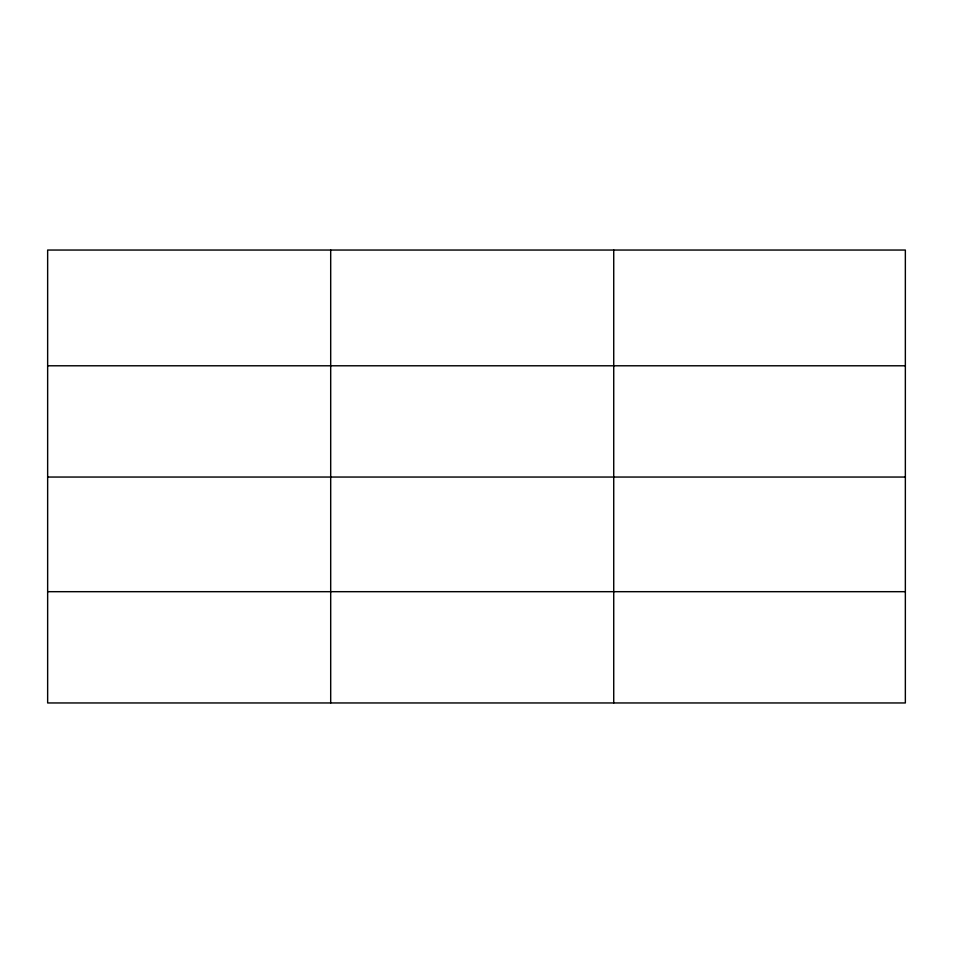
<?xml version="1.0" encoding="UTF-8"?>
<svg xmlns="http://www.w3.org/2000/svg" width="953" height="953" viewBox="0 0 953 953"><rect width="100%" height="100%" fill="white"/><g stroke="black" fill="none" stroke-linecap="round" stroke-linejoin="round"><path stroke-width="1.43" d="M905.35 477.048L905.35 250.043L47.65 250.043L47.65 702.957L905.35 702.957L905.35 477.048L47.65 477.048M47.65 365.785L905.35 365.785M47.65 591.682L905.35 591.682M613.732 250.043L613.732 702.957M330.691 250.043L330.691 702.957"/></g></svg>
